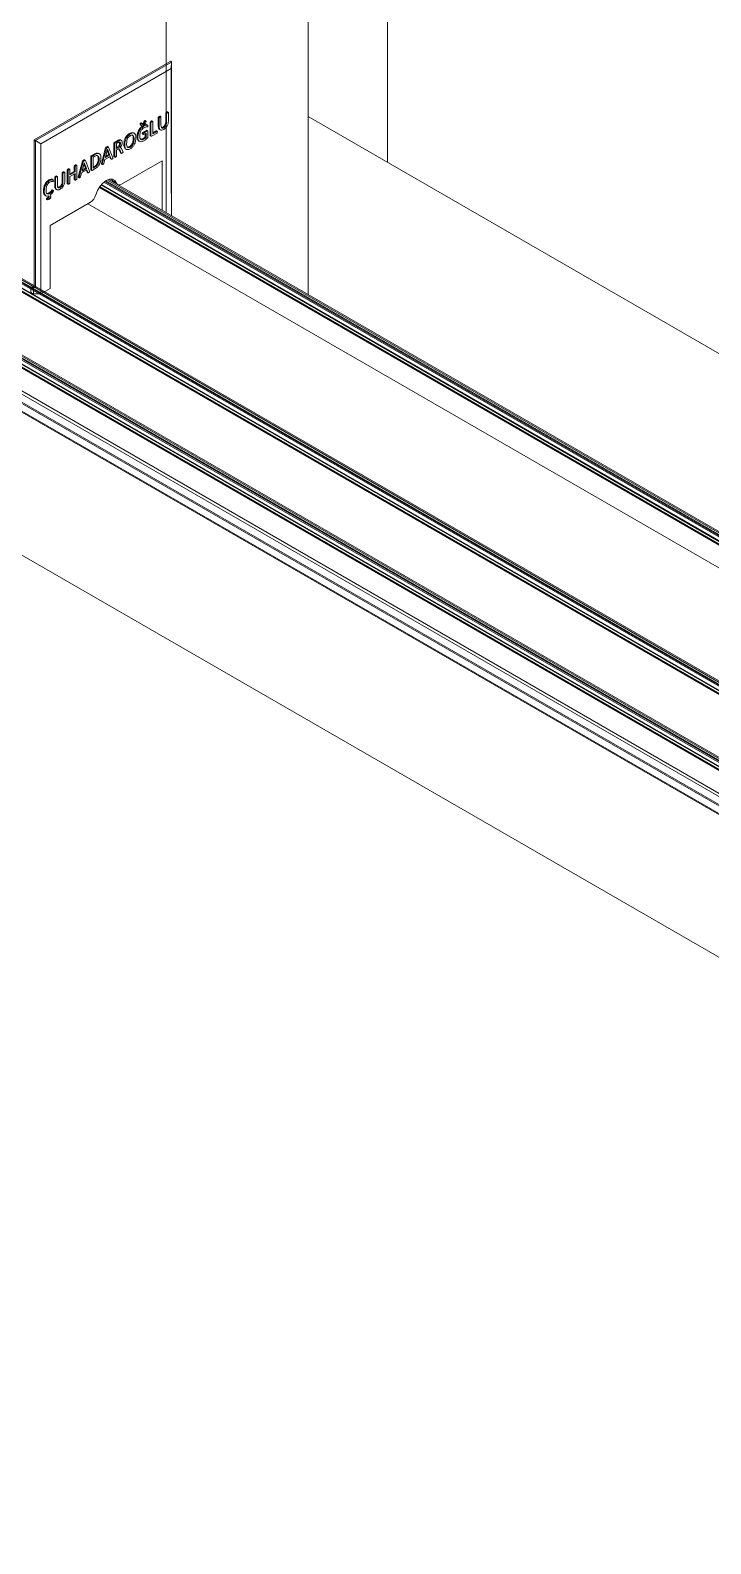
# Model space of a CAD drawing. Header units: millimetres. Extents: x 221 to 2771, y 196 to 840.
# Drawn here: x 1633.09 to 1650.37, y 237.35 to 275.77 of the extents above; entities that cross this region are included whole.
import ezdxf

# ---------------------------------------------------------------- set-up
doc = ezdxf.new("R2010")
doc.units = ezdxf.units.MM

msp = doc.modelspace()

# ---------------------------------------------------------------- linework, layer by layer
at = {"color": 8, "linetype": 'Continuous', "lineweight": 15}
for p, q in [((1636.543, 383.52), (1636.543, 271.145)), ((1640.148, 376.804), (1640.148, 269.063)), ((1642.158, 372.968), (1642.158, 272.427)), ((1578.251, 297.834), (1674.218, 242.434)), ((1578.259, 297.863), (1674.199, 242.477)), ((1578.306, 298.036), (1674.14, 242.712)), ((1578.326, 298.114), (1674.14, 242.802)), ((1578.201, 297.644), (1674.427, 242.094)), ((1578.206, 297.666), (1674.385, 242.143)), ((1577.354, 294.486), (1676.369, 237.35)), ((1593.72, 291.729), (1674.128, 245.31)), ((1674.128, 245.318), (1593.723, 291.734)), ((1593.728, 291.742), (1674.128, 245.328)), ((1593.736, 291.756), (1674.128, 245.346)), ((1593.764, 291.797), (1674.128, 245.404)), ((1593.775, 291.81), (1674.128, 245.424)), ((1593.83, 291.873), (1674.128, 245.518)), ((1593.853, 291.891), (1674.128, 245.549)), ((1593.866, 291.9), (1674.128, 245.566)), ((1593.874, 291.906), (1674.128, 245.577)), ((1593.907, 291.931), (1674.128, 245.62)), ((1593.938, 291.946), (1674.128, 245.654)), ((1592.63, 290.77), (1674.14, 243.716)), ((1592.63, 290.737), (1674.14, 243.683)), ((1592.63, 290.694), (1674.14, 243.64)), ((1592.63, 290.683), (1674.14, 243.628)), ((1592.63, 290.666), (1674.14, 243.612)), ((1592.63, 290.635), (1674.14, 243.58)), ((1592.63, 290.541), (1674.14, 243.486)), ((1592.63, 290.521), (1674.14, 243.466)), ((1592.63, 290.463), (1674.14, 243.409)), ((1592.63, 290.445), (1674.14, 243.39)), ((1674.14, 243.38), (1592.63, 290.434)), ((1592.63, 290.427), (1674.14, 243.372)), ((1636.646, 274.984), (1633.191, 272.991)), ((1636.676, 274.967), (1633.222, 272.973)), ((1636.673, 274.804), (1633.361, 272.893)), ((1636.676, 274.967), (1636.673, 274.804)), ((1636.673, 271.628), (1636.673, 274.804)), ((1636.676, 271.068), (1636.676, 274.967)), ((1636.409, 273.58), (1636.388, 273.593)), ((1636.532, 273.452), (1636.532, 273.671)), ((1636.553, 273.659), (1636.532, 273.671)), ((1636.553, 273.44), (1636.553, 273.659)), ((1636.577, 273.682), (1636.556, 273.694)), ((1636.598, 273.689), (1636.577, 273.702)), ((1636.6, 273.686), (1636.6, 273.466)), ((1640.148, 273.587), (1668.476, 257.234)), ((1635.903, 273.392), (1635.882, 273.404)), ((1635.895, 273.362), (1635.921, 273.347)), ((1635.918, 273.408), (1635.897, 273.42)), ((1635.934, 273.414), (1635.913, 273.427)), ((1635.938, 273.397), (1635.947, 273.401)), ((1635.945, 273.176), (1636.043, 273.232)), ((1635.967, 273.389), (1635.947, 273.401)), ((1635.979, 273.342), (1635.958, 273.354)), ((1635.966, 273.164), (1636.064, 273.22)), ((1636.016, 273.465), (1635.995, 273.477)), ((1636.03, 273.47), (1636.01, 273.482)), ((1636.064, 273.22), (1636.043, 273.232)), ((1636.075, 273.361), (1636.048, 273.376)), ((1636.074, 273.221), (1636.053, 273.233)), ((1636.078, 273.209), (1636.078, 273.072)), ((1636.136, 273.108), (1636.136, 273.442)), ((1636.156, 273.43), (1636.136, 273.442)), ((1636.156, 273.096), (1636.156, 273.43)), ((1636.18, 273.453), (1636.159, 273.465)), ((1636.201, 273.461), (1636.18, 273.473)), ((1636.203, 273.457), (1636.203, 273.146)), ((1636.203, 273.17), (1636.289, 273.22)), ((1636.203, 273.146), (1636.31, 273.208)), ((1636.31, 273.208), (1636.289, 273.22)), ((1636.314, 273.208), (1636.293, 273.22)), ((1636.343, 273.338), (1636.343, 273.562)), ((1636.364, 273.55), (1636.343, 273.562)), ((1636.364, 273.326), (1636.343, 273.338)), ((1636.364, 273.326), (1636.364, 273.55)), ((1636.387, 273.573), (1636.366, 273.585)), ((1636.371, 273.258), (1636.397, 273.243)), ((1636.41, 273.577), (1636.41, 273.36)), ((1636.482, 273.302), (1636.461, 273.314)), ((1636.553, 273.44), (1636.532, 273.452)), ((1633.191, 272.991), (1633.191, 269.264)), ((1633.222, 272.973), (1633.222, 269.247)), ((1633.222, 272.973), (1633.361, 272.893)), ((1633.361, 272.893), (1633.361, 269.087)), ((1635.08, 272.813), (1635.059, 272.825)), ((1635.217, 272.568), (1635.217, 272.902)), ((1635.238, 272.89), (1635.217, 272.902)), ((1635.233, 272.93), (1635.299, 272.968)), ((1635.253, 272.918), (1635.233, 272.93)), ((1635.238, 272.556), (1635.238, 272.89)), ((1635.253, 272.918), (1635.32, 272.956)), ((1635.317, 272.917), (1635.284, 272.898)), ((1635.284, 272.898), (1635.284, 272.776)), ((1635.32, 272.956), (1635.299, 272.968)), ((1635.353, 272.974), (1635.332, 272.986)), ((1635.381, 272.893), (1635.36, 272.905)), ((1635.409, 272.974), (1635.383, 272.989)), ((1635.492, 272.872), (1635.471, 272.885)), ((1635.632, 272.811), (1635.611, 272.823)), ((1635.636, 273.144), (1635.615, 273.156)), ((1635.727, 273.011), (1635.706, 273.023)), ((1635.736, 273.159), (1635.71, 273.174)), ((1635.824, 273.063), (1635.803, 273.075)), ((1635.844, 272.965), (1635.87, 272.95)), ((1635.958, 273.141), (1635.937, 273.153)), ((1635.94, 273.138), (1635.961, 273.126)), ((1635.966, 273.164), (1635.945, 273.176)), ((1635.977, 273.011), (1635.956, 273.023)), ((1636.032, 273.165), (1635.966, 273.126)), ((1636.011, 273.071), (1636.011, 273.153)), ((1636.032, 273.058), (1636.011, 273.071)), ((1636.032, 273.058), (1636.032, 273.165)), ((1636.156, 273.096), (1636.136, 273.108)), ((1636.139, 273.096), (1636.16, 273.084)), ((1636.31, 273.165), (1636.172, 273.086)), ((1634.309, 272.054), (1634.415, 272.449)), ((1634.33, 272.042), (1634.436, 272.437)), ((1634.436, 272.437), (1634.415, 272.449)), ((1634.463, 272.462), (1634.442, 272.474)), ((1634.489, 272.472), (1634.468, 272.484)), ((1634.492, 272.468), (1634.597, 272.195)), ((1634.626, 272.237), (1634.626, 272.561)), ((1634.647, 272.549), (1634.626, 272.561)), ((1634.642, 272.589), (1634.712, 272.63)), ((1634.663, 272.577), (1634.642, 272.589)), ((1634.647, 272.225), (1634.647, 272.549)), ((1634.663, 272.577), (1634.733, 272.618)), ((1634.734, 272.575), (1634.693, 272.552)), ((1634.693, 272.552), (1634.693, 272.275)), ((1634.733, 272.618), (1634.712, 272.63)), ((1634.841, 272.502), (1634.82, 272.514)), ((1634.85, 272.637), (1634.824, 272.652)), ((1634.9, 272.395), (1635.006, 272.79)), ((1634.921, 272.383), (1635.027, 272.777)), ((1634.988, 272.498), (1634.962, 272.397)), ((1635.118, 272.574), (1634.988, 272.498)), ((1635.052, 272.754), (1634.998, 272.541)), ((1634.998, 272.541), (1635.108, 272.605)), ((1635.005, 272.57), (1635.087, 272.617)), ((1635.027, 272.777), (1635.006, 272.79)), ((1635.054, 272.803), (1635.033, 272.815)), ((1635.087, 272.617), (1635.046, 272.728)), ((1635.108, 272.605), (1635.052, 272.754)), ((1635.052, 272.754), (1635.052, 272.754)), ((1635.082, 272.809), (1635.188, 272.536)), ((1635.108, 272.605), (1635.087, 272.617)), ((1635.125, 272.514), (1635.105, 272.566)), ((1635.145, 272.502), (1635.118, 272.574)), ((1635.127, 272.511), (1635.125, 272.514)), ((1635.145, 272.502), (1635.125, 272.514)), ((1635.127, 272.511), (1635.148, 272.499)), ((1635.238, 272.556), (1635.217, 272.568)), ((1635.219, 272.564), (1635.239, 272.552)), ((1635.284, 272.8), (1635.301, 272.81)), ((1635.284, 272.776), (1635.322, 272.798)), ((1635.311, 272.754), (1635.284, 272.739)), ((1635.284, 272.739), (1635.284, 272.582)), ((1635.322, 272.798), (1635.301, 272.81)), ((1635.382, 272.666), (1635.353, 272.735)), ((1635.374, 272.723), (1635.353, 272.735)), ((1635.39, 272.796), (1635.364, 272.811)), ((1635.403, 272.654), (1635.374, 272.723)), ((1635.403, 272.654), (1635.382, 272.666)), ((1635.386, 272.661), (1635.406, 272.649)), ((1635.412, 271.866), (1636.44, 272.459)), ((1635.415, 272.759), (1635.443, 272.695)), ((1635.508, 272.764), (1635.534, 272.749)), ((1636.44, 272.459), (1636.44, 271.204)), ((1633.757, 272.054), (1633.736, 272.066)), ((1633.778, 272.062), (1633.757, 272.074)), ((1633.78, 272.058), (1633.78, 271.842)), ((1633.902, 271.934), (1633.902, 272.153)), ((1633.923, 272.141), (1633.902, 272.153)), ((1633.923, 271.922), (1633.923, 272.141)), ((1633.946, 272.163), (1633.925, 272.175)), ((1633.967, 272.171), (1633.946, 272.183)), ((1633.969, 272.168), (1633.969, 271.947)), ((1634.031, 271.883), (1634.031, 272.228)), ((1634.052, 272.216), (1634.031, 272.228)), ((1634.052, 271.871), (1634.052, 272.216)), ((1634.075, 272.238), (1634.054, 272.25)), ((1634.097, 272.246), (1634.076, 272.258)), ((1634.098, 272.243), (1634.098, 272.102)), ((1634.098, 272.126), (1634.211, 272.191)), ((1634.098, 272.102), (1634.232, 272.179)), ((1634.232, 272.137), (1634.098, 272.059)), ((1634.098, 272.059), (1634.098, 271.898)), ((1634.211, 272.191), (1634.211, 272.332)), ((1634.232, 272.32), (1634.211, 272.332)), ((1634.232, 272.179), (1634.211, 272.191)), ((1634.211, 271.987), (1634.211, 272.124)), ((1634.232, 272.179), (1634.232, 272.32)), ((1634.232, 271.975), (1634.232, 272.137)), ((1634.255, 272.342), (1634.234, 272.354)), ((1634.277, 272.35), (1634.256, 272.362)), ((1634.278, 272.346), (1634.278, 272.002)), ((1634.33, 272.042), (1634.309, 272.054)), ((1634.397, 272.157), (1634.371, 272.056)), ((1634.528, 272.233), (1634.397, 272.157)), ((1634.462, 272.413), (1634.407, 272.2)), ((1634.407, 272.2), (1634.517, 272.264)), ((1634.414, 272.229), (1634.496, 272.276)), ((1634.496, 272.276), (1634.455, 272.387)), ((1634.517, 272.264), (1634.462, 272.413)), ((1634.462, 272.413), (1634.462, 272.413)), ((1634.517, 272.264), (1634.496, 272.276)), ((1634.534, 272.173), (1634.514, 272.225)), ((1634.555, 272.161), (1634.528, 272.233)), ((1634.537, 272.17), (1634.534, 272.173)), ((1634.555, 272.161), (1634.534, 272.173)), ((1634.536, 272.17), (1634.557, 272.158)), ((1634.647, 272.225), (1634.626, 272.237)), ((1634.63, 272.225), (1634.651, 272.213)), ((1634.729, 272.253), (1634.663, 272.215)), ((1634.693, 272.299), (1634.713, 272.311)), ((1634.693, 272.275), (1634.734, 272.299)), ((1634.734, 272.299), (1634.713, 272.311)), ((1634.921, 272.383), (1634.9, 272.395)), ((1634.9, 272.379), (1634.921, 272.367)), ((1633.447, 271.689), (1633.426, 271.701)), ((1633.588, 271.962), (1633.567, 271.974)), ((1633.673, 271.975), (1633.647, 271.991)), ((1633.672, 271.712), (1633.651, 271.724)), ((1633.675, 271.713), (1633.654, 271.725)), ((1633.713, 271.82), (1633.713, 272.044)), ((1633.733, 272.032), (1633.713, 272.044)), ((1633.733, 271.808), (1633.713, 271.82)), ((1633.733, 271.808), (1633.733, 272.032)), ((1633.74, 271.74), (1633.767, 271.724)), ((1633.851, 271.784), (1633.83, 271.796)), ((1633.923, 271.922), (1633.902, 271.934)), ((1634.052, 271.871), (1634.031, 271.883)), ((1634.032, 271.88), (1634.053, 271.867)), ((1634.232, 271.975), (1634.211, 271.987)), ((1634.212, 271.984), (1634.233, 271.971)), ((1634.309, 272.038), (1634.33, 272.026)), ((1634.842, 271.783), (1672.532, 250.025)), ((1672.532, 250.033), (1634.845, 271.789)), ((1634.85, 271.797), (1672.532, 250.043)), ((1634.858, 271.81), (1672.532, 250.061)), ((1634.891, 271.849), (1672.532, 250.119)), ((1634.903, 271.862), (1672.532, 250.139)), ((1634.964, 271.92), (1672.532, 250.233)), ((1634.988, 271.938), (1672.532, 250.264)), ((1635.001, 271.948), (1672.532, 250.281)), ((1635.009, 271.954), (1672.532, 250.292)), ((1635.05, 271.973), (1672.532, 250.335)), ((1635.084, 271.987), (1672.532, 250.369)), ((1635.155, 271.998), (1635.176, 271.957)), ((1635.176, 271.957), (1635.28, 271.897)), ((1635.209, 271.916), (1635.313, 271.856)), ((1633.465, 271.585), (1633.491, 271.57)), ((1633.526, 271.479), (1633.505, 271.491)), ((1633.505, 271.481), (1633.531, 271.466)), ((1633.511, 271.51), (1633.54, 271.527)), ((1633.532, 271.498), (1633.511, 271.51)), ((1633.532, 271.498), (1633.561, 271.515)), ((1633.561, 271.515), (1633.54, 271.527)), ((1633.551, 271.566), (1633.548, 271.572)), ((1633.572, 271.554), (1633.551, 271.566)), ((1633.577, 271.538), (1633.556, 271.55)), ((1633.572, 271.554), (1633.563, 271.575)), ((1633.588, 271.632), (1633.567, 271.644)), ((1633.594, 270.817), (1634.623, 271.41)), ((1633.6, 271.596), (1633.605, 271.582)), ((1634.552, 271.37), (1672.532, 249.444)), ((1633.594, 269.222), (1633.594, 270.817)), ((1633.105, 269.126), (1633.105, 269.263)), ((1633.176, 269.247), (1633.176, 269.086)), ((1633.176, 269.247), (1633.222, 269.247)), ((1633.361, 269.087), (1633.176, 269.086)), ((1633.191, 269.271), (1633.19, 269.27)), ((1633.361, 269.087), (1633.594, 269.222))]:
    msp.add_line(p, q, dxfattribs=at)
at = {"color": 8, "linetype": 'Continuous', "lineweight": 15, "flags": 128}
for points in [[(1634.754, 271.594), (1634.795, 271.704), (1634.856, 271.808), (1634.933, 271.896), (1635.017, 271.96), (1635.102, 271.994), (1635.178, 271.994), (1635.24, 271.961), (1635.28, 271.897)], [(1635.28, 271.897), (1635.289, 271.879), (1635.3, 271.865), (1635.315, 271.855), (1635.331, 271.849), (1635.35, 271.847), (1635.369, 271.849), (1635.39, 271.855), (1635.412, 271.866)], [(1633.191, 269.264), (1633.192, 269.262), (1633.194, 269.258), (1633.198, 269.253), (1633.205, 269.25), (1633.213, 269.248), (1633.222, 269.247)]]:
    msp.add_lwpolyline(points, dxfattribs=at)
at = {"color": 8, "linetype": 'Continuous', "lineweight": 15}
for centre, radius, start, end in [((1635.248, 271.982), 0.0768, 198.4964, 238.6546), ((1634.455, 271.669), 0.308, 302.8949, 345.7895), ((1633.172, 269.39), 0.143, 242.0164, 271.7343), ((1633.169, 269.311), 0.0455, 242.6134, 297.3866), ((1633.175, 269.144), 0.058, 270.1968, 270.9241)]:
    msp.add_arc(centre, radius, start, end, dxfattribs=at)
for centre, major_axis, ratio, start_param, end_param in [((1636.646, 274.95), (0.0209, 0.0362), 0.577299, 5.480467, 7.06845), ((1633.221, 272.974), (0.0296, -0.0171), 0.000231, 1.553476, 3.141459)]:
    msp.add_ellipse(centre, major_axis=major_axis, ratio=ratio, start_param=start_param, end_param=end_param, dxfattribs=at)
for points, knots in [([(1636.366, 273.585), (1636.371, 273.587), (1636.377, 273.591), (1636.384, 273.593), (1636.387, 273.593), (1636.388, 273.593), (1636.388, 273.592)], [0, 0, 0, 0, 0.597217, 0.895751, 0.970341, 1, 1, 1, 1]), ([(1636.532, 273.671), (1636.533, 273.673), (1636.533, 273.675), (1636.535, 273.678), (1636.537, 273.681), (1636.545, 273.687), (1636.551, 273.691), (1636.556, 273.694)], [0, 0, 0, 0, 0.124269, 0.186848, 0.249602, 0.499715, 1, 1, 1, 1]), ([(1636.553, 273.659), (1636.554, 273.661), (1636.554, 273.663), (1636.555, 273.666), (1636.558, 273.669), (1636.566, 273.675), (1636.572, 273.679), (1636.577, 273.682)], [0, 0, 0, 0, 0.124269, 0.186848, 0.249602, 0.499715, 1, 1, 1, 1]), ([(1636.556, 273.694), (1636.56, 273.696), (1636.566, 273.699), (1636.574, 273.703), (1636.576, 273.702), (1636.577, 273.701)], [0, 0, 0, 0, 0.592295, 0.888289, 1, 1, 1, 1]), ([(1636.577, 273.682), (1636.581, 273.684), (1636.588, 273.687), (1636.595, 273.69), (1636.598, 273.69), (1636.599, 273.688), (1636.6, 273.687), (1636.6, 273.686)], [0, 0, 0, 0, 0.500372, 0.750428, 0.874704, 0.937226, 1, 1, 1, 1]), ([(1635.803, 273.075), (1635.805, 273.104), (1635.809, 273.161), (1635.848, 273.249), (1635.902, 273.317), (1635.94, 273.342), (1635.958, 273.354)], [0, 0, 0, 0, 0.280315, 0.559412, 0.779539, 1, 1, 1, 1]), ([(1635.824, 273.063), (1635.826, 273.092), (1635.83, 273.149), (1635.869, 273.237), (1635.923, 273.305), (1635.96, 273.33), (1635.979, 273.342)], [0, 0, 0, 0, 0.280315, 0.559412, 0.779539, 1, 1, 1, 1]), ([(1635.979, 273.3), (1635.962, 273.287), (1635.927, 273.262), (1635.89, 273.2), (1635.873, 273.142), (1635.871, 273.109), (1635.87, 273.093)], [0, 0, 0, 0, 0.279339, 0.55824, 0.778936, 1, 1, 1, 1]), ([(1635.882, 273.404), (1635.882, 273.405), (1635.882, 273.407), (1635.883, 273.41), (1635.885, 273.412), (1635.89, 273.416), (1635.894, 273.418), (1635.897, 273.42)], [0, 0, 0, 0, 0.126455, 0.249855, 0.37605, 0.50096, 1, 1, 1, 1]), ([(1635.898, 273.362), (1635.897, 273.362), (1635.889, 273.363), (1635.883, 273.379), (1635.882, 273.396), (1635.882, 273.404)], [0, 0, 0, 0, 0.090776, 0.544483, 1, 1, 1, 1]), ([(1635.897, 273.42), (1635.9, 273.422), (1635.905, 273.425), (1635.91, 273.427), (1635.912, 273.427), (1635.913, 273.427), (1635.913, 273.426)], [0, 0, 0, 0, 0.56765, 0.85107, 0.992348, 1, 1, 1, 1]), ([(1635.903, 273.392), (1635.903, 273.393), (1635.903, 273.395), (1635.904, 273.398), (1635.906, 273.4), (1635.911, 273.404), (1635.915, 273.406), (1635.918, 273.408)], [0, 0, 0, 0, 0.126455, 0.249855, 0.37605, 0.50096, 1, 1, 1, 1]), ([(1635.967, 273.356), (1635.957, 273.352), (1635.938, 273.342), (1635.915, 273.347), (1635.904, 273.367), (1635.903, 273.383), (1635.903, 273.392)], [0, 0, 0, 0, 0.2803987, 0.5592368, 0.7791794, 1, 1, 1, 1]), ([(1635.918, 273.408), (1635.921, 273.41), (1635.926, 273.412), (1635.931, 273.415), (1635.934, 273.415), (1635.936, 273.411), (1635.936, 273.402), (1635.939, 273.394), (1635.943, 273.387), (1635.95, 273.383), (1635.958, 273.384), (1635.964, 273.387), (1635.967, 273.389)], [0, 0, 0, 0, 0.125175, 0.187672, 0.218826, 0.249874, 0.389983, 0.500105, 0.625117, 0.750126, 0.87491, 1, 1, 1, 1]), ([(1635.947, 273.401), (1635.95, 273.403), (1635.956, 273.407), (1635.964, 273.416), (1635.971, 273.427), (1635.977, 273.443), (1635.977, 273.454), (1635.98, 273.464), (1635.982, 273.468), (1635.987, 273.472), (1635.992, 273.475), (1635.995, 273.477)], [0, 0, 0, 0, 0.125153, 0.250026, 0.374997, 0.499856, 0.749759, 0.781105, 0.812311, 0.874694, 1, 1, 1, 1]), ([(1635.958, 273.354), (1635.978, 273.363), (1636.007, 273.376), (1636.039, 273.38), (1636.048, 273.375), (1636.05, 273.374)], [0, 0, 0, 0, 0.603365, 0.905532, 1, 1, 1, 1]), ([(1636.032, 273.466), (1636.031, 273.455), (1636.03, 273.432), (1636.012, 273.396), (1635.989, 273.371), (1635.974, 273.361), (1635.967, 273.356)], [0, 0, 0, 0, 0.280245, 0.558746, 0.779046, 1, 1, 1, 1]), ([(1635.967, 273.389), (1635.971, 273.391), (1635.977, 273.395), (1635.985, 273.404), (1635.992, 273.415), (1635.998, 273.431), (1635.998, 273.442), (1636.001, 273.452), (1636.003, 273.456), (1636.008, 273.46), (1636.013, 273.463), (1636.016, 273.465)], [0, 0, 0, 0, 0.125153, 0.250026, 0.374997, 0.499856, 0.749759, 0.781105, 0.812311, 0.874694, 1, 1, 1, 1]), ([(1635.979, 273.342), (1635.999, 273.352), (1636.029, 273.366), (1636.06, 273.367), (1636.077, 273.362), (1636.078, 273.35), (1636.078, 273.344)], [0, 0, 0, 0, 0.5004065, 0.7510121, 0.8755812, 1, 1, 1, 1]), ([(1636.071, 273.32), (1636.063, 273.321), (1636.047, 273.321), (1636.017, 273.318), (1635.994, 273.307), (1635.979, 273.3)], [0, 0, 0, 0, 0.279664, 0.560282, 1, 1, 1, 1]), ([(1635.995, 273.477), (1635.998, 273.478), (1636.003, 273.481), (1636.008, 273.483), (1636.009, 273.482), (1636.009, 273.482)], [0, 0, 0, 0, 0.639861, 0.959341, 1, 1, 1, 1]), ([(1636.016, 273.465), (1636.019, 273.466), (1636.024, 273.469), (1636.03, 273.471), (1636.032, 273.469), (1636.032, 273.467), (1636.032, 273.466)], [0, 0, 0, 0, 0.500255, 0.750029, 0.873071, 1, 1, 1, 1]), ([(1636.043, 273.232), (1636.045, 273.234), (1636.049, 273.235), (1636.052, 273.234), (1636.053, 273.233)], [0, 0, 0, 0, 0.60586, 1, 1, 1, 1]), ([(1636.064, 273.22), (1636.066, 273.221), (1636.071, 273.223), (1636.076, 273.221), (1636.078, 273.215), (1636.078, 273.211), (1636.078, 273.209)], [0, 0, 0, 0, 0.279363, 0.558114, 0.779191, 1, 1, 1, 1]), ([(1636.078, 273.344), (1636.078, 273.34), (1636.078, 273.334), (1636.076, 273.327), (1636.073, 273.322), (1636.072, 273.321), (1636.071, 273.32)], [0, 0, 0, 0, 0.500892, 0.750478, 0.875228, 1, 1, 1, 1]), ([(1636.136, 273.442), (1636.136, 273.444), (1636.136, 273.446), (1636.138, 273.449), (1636.141, 273.452), (1636.148, 273.458), (1636.154, 273.462), (1636.159, 273.465)], [0, 0, 0, 0, 0.12422, 0.186923, 0.249612, 0.499733, 1, 1, 1, 1]), ([(1636.156, 273.43), (1636.157, 273.432), (1636.157, 273.434), (1636.159, 273.437), (1636.161, 273.44), (1636.169, 273.446), (1636.175, 273.45), (1636.18, 273.453)], [0, 0, 0, 0, 0.12422, 0.186923, 0.249612, 0.499733, 1, 1, 1, 1]), ([(1636.159, 273.465), (1636.163, 273.467), (1636.17, 273.471), (1636.177, 273.473), (1636.179, 273.473), (1636.18, 273.473), (1636.18, 273.473)], [0, 0, 0, 0, 0.596703, 0.895103, 0.969721, 1, 1, 1, 1]), ([(1636.18, 273.453), (1636.184, 273.455), (1636.191, 273.458), (1636.198, 273.461), (1636.201, 273.461), (1636.202, 273.46), (1636.202, 273.458), (1636.203, 273.457)], [0, 0, 0, 0, 0.500347, 0.750563, 0.813131, 0.875822, 1, 1, 1, 1]), ([(1636.289, 273.22), (1636.29, 273.22), (1636.292, 273.221), (1636.293, 273.221), (1636.293, 273.22)], [0, 0, 0, 0, 0.55645, 1, 1, 1, 1]), ([(1636.31, 273.208), (1636.311, 273.208), (1636.313, 273.209), (1636.316, 273.208), (1636.318, 273.202), (1636.318, 273.196), (1636.318, 273.191)], [0, 0, 0, 0, 0.124352, 0.249766, 0.499002, 1, 1, 1, 1]), ([(1636.343, 273.562), (1636.343, 273.564), (1636.344, 273.566), (1636.345, 273.569), (1636.348, 273.572), (1636.355, 273.578), (1636.362, 273.582), (1636.366, 273.585)], [0, 0, 0, 0, 0.124323, 0.186906, 0.249666, 0.499686, 1, 1, 1, 1]), ([(1636.375, 273.26), (1636.372, 273.26), (1636.357, 273.263), (1636.346, 273.294), (1636.344, 273.323), (1636.343, 273.338)], [0, 0, 0, 0, 0.125692, 0.562158, 1, 1, 1, 1]), ([(1636.364, 273.55), (1636.364, 273.552), (1636.365, 273.554), (1636.366, 273.556), (1636.369, 273.56), (1636.376, 273.566), (1636.383, 273.57), (1636.387, 273.573)], [0, 0, 0, 0, 0.124323, 0.186906, 0.249666, 0.499686, 1, 1, 1, 1]), ([(1636.479, 273.258), (1636.462, 273.249), (1636.427, 273.232), (1636.386, 273.244), (1636.367, 273.28), (1636.365, 273.311), (1636.364, 273.326)], [0, 0, 0, 0, 0.280329, 0.558883, 0.779094, 1, 1, 1, 1]), ([(1636.387, 273.573), (1636.392, 273.575), (1636.398, 273.578), (1636.405, 273.581), (1636.408, 273.581), (1636.41, 273.58), (1636.41, 273.578), (1636.41, 273.577)], [0, 0, 0, 0, 0.500418, 0.750564, 0.813065, 0.875868, 1, 1, 1, 1]), ([(1636.41, 273.36), (1636.411, 273.347), (1636.412, 273.32), (1636.427, 273.293), (1636.454, 273.288), (1636.473, 273.297), (1636.482, 273.302)], [0, 0, 0, 0, 0.280979, 0.560073, 0.779587, 1, 1, 1, 1]), ([(1636.425, 273.305), (1636.428, 273.304), (1636.438, 273.301), (1636.451, 273.309), (1636.461, 273.314)], [0, 0, 0, 0, 0.262651, 1, 1, 1, 1]), ([(1636.461, 273.314), (1636.473, 273.322), (1636.496, 273.338), (1636.529, 273.393), (1636.531, 273.43), (1636.532, 273.452)], [0, 0, 0, 0, 0.280842, 0.5600096, 1, 1, 1, 1]), ([(1636.6, 273.466), (1636.598, 273.444), (1636.595, 273.401), (1636.565, 273.333), (1636.522, 273.285), (1636.494, 273.267), (1636.479, 273.258)], [0, 0, 0, 0, 0.2802905, 0.558977, 0.7791231, 1, 1, 1, 1]), ([(1636.482, 273.302), (1636.494, 273.31), (1636.517, 273.326), (1636.55, 273.381), (1636.552, 273.418), (1636.553, 273.44)], [0, 0, 0, 0, 0.280842, 0.5600096, 1, 1, 1, 1]), ([(1635.033, 272.815), (1635.038, 272.818), (1635.046, 272.822), (1635.055, 272.826), (1635.058, 272.825), (1635.059, 272.825)], [0, 0, 0, 0, 0.593248, 0.888802, 1, 1, 1, 1]), ([(1635.217, 272.902), (1635.217, 272.905), (1635.217, 272.91), (1635.221, 272.919), (1635.227, 272.926), (1635.231, 272.929), (1635.233, 272.93)], [0, 0, 0, 0, 0.28051, 0.55804, 0.779175, 1, 1, 1, 1]), ([(1635.238, 272.89), (1635.238, 272.893), (1635.238, 272.898), (1635.242, 272.907), (1635.248, 272.914), (1635.252, 272.917), (1635.253, 272.918)], [0, 0, 0, 0, 0.28051, 0.55804, 0.779175, 1, 1, 1, 1]), ([(1635.299, 272.968), (1635.305, 272.972), (1635.316, 272.978), (1635.327, 272.983), (1635.332, 272.986)], [0, 0, 0, 0, 0.5599439, 1, 1, 1, 1]), ([(1635.301, 272.81), (1635.309, 272.815), (1635.326, 272.826), (1635.347, 272.853), (1635.359, 272.882), (1635.36, 272.897), (1635.36, 272.905)], [0, 0, 0, 0, 0.2806129, 0.5596646, 0.7793112, 1, 1, 1, 1]), ([(1635.348, 272.932), (1635.342, 272.93), (1635.332, 272.926), (1635.321, 272.92), (1635.317, 272.917)], [0, 0, 0, 0, 0.55952, 1, 1, 1, 1]), ([(1635.32, 272.956), (1635.326, 272.96), (1635.337, 272.966), (1635.348, 272.971), (1635.353, 272.974)], [0, 0, 0, 0, 0.5599439, 1, 1, 1, 1]), ([(1635.322, 272.798), (1635.33, 272.803), (1635.347, 272.814), (1635.368, 272.841), (1635.38, 272.87), (1635.381, 272.885), (1635.381, 272.893)], [0, 0, 0, 0, 0.2806129, 0.5596646, 0.7793112, 1, 1, 1, 1]), ([(1635.332, 272.986), (1635.344, 272.989), (1635.363, 272.996), (1635.378, 272.989), (1635.385, 272.986)], [0, 0, 0, 0, 0.56408, 1, 1, 1, 1]), ([(1635.381, 272.893), (1635.381, 272.9), (1635.38, 272.914), (1635.373, 272.928), (1635.361, 272.934), (1635.352, 272.932), (1635.348, 272.932)], [0, 0, 0, 0, 0.280348, 0.559852, 0.779722, 1, 1, 1, 1]), ([(1635.353, 272.974), (1635.364, 272.977), (1635.386, 272.984), (1635.412, 272.976), (1635.425, 272.954), (1635.427, 272.934), (1635.427, 272.924)], [0, 0, 0, 0, 0.280615, 0.559781, 0.779581, 1, 1, 1, 1]), ([(1635.36, 272.905), (1635.36, 272.913), (1635.36, 272.923), (1635.356, 272.93), (1635.354, 272.932)], [0, 0, 0, 0, 0.674768, 1, 1, 1, 1]), ([(1635.427, 272.924), (1635.427, 272.913), (1635.425, 272.889), (1635.406, 272.843), (1635.383, 272.817), (1635.369, 272.801)], [0, 0, 0, 0, 0.280683, 0.560599, 1, 1, 1, 1]), ([(1635.471, 272.885), (1635.472, 272.912), (1635.475, 272.967), (1635.508, 273.054), (1635.56, 273.12), (1635.597, 273.144), (1635.615, 273.156)], [0, 0, 0, 0, 0.280838, 0.559695, 0.779454, 1, 1, 1, 1]), ([(1635.514, 272.769), (1635.507, 272.772), (1635.471, 272.784), (1635.471, 272.84), (1635.471, 272.885)], [0, 0, 0, 0, 0.2093792, 1, 1, 1, 1]), ([(1635.492, 272.872), (1635.493, 272.9), (1635.496, 272.955), (1635.529, 273.041), (1635.581, 273.108), (1635.618, 273.132), (1635.636, 273.144)], [0, 0, 0, 0, 0.280838, 0.559695, 0.779454, 1, 1, 1, 1]), ([(1635.63, 272.767), (1635.607, 272.756), (1635.561, 272.734), (1635.497, 272.765), (1635.494, 272.832), (1635.492, 272.872)], [0, 0, 0, 0, 0.281158, 0.559867, 1, 1, 1, 1]), ([(1635.633, 273.1), (1635.622, 273.093), (1635.6, 273.078), (1635.571, 273.041), (1635.542, 272.979), (1635.54, 272.934), (1635.538, 272.902)], [0, 0, 0, 0, 0.1872, 0.373877, 0.560788, 1, 1, 1, 1]), ([(1635.538, 272.902), (1635.539, 272.867), (1635.541, 272.824), (1635.569, 272.798), (1635.594, 272.793), (1635.617, 272.804), (1635.632, 272.811)], [0, 0, 0, 0, 0.498638, 0.624263, 0.749922, 1, 1, 1, 1]), ([(1635.547, 272.813), (1635.548, 272.813), (1635.553, 272.808), (1635.573, 272.806), (1635.596, 272.816), (1635.611, 272.823)], [0, 0, 0, 0, 0.037993, 0.359722, 1, 1, 1, 1]), ([(1635.611, 272.823), (1635.622, 272.831), (1635.644, 272.845), (1635.674, 272.883), (1635.703, 272.946), (1635.705, 272.991), (1635.706, 273.023)], [0, 0, 0, 0, 0.187226, 0.373873, 0.560704, 1, 1, 1, 1]), ([(1635.615, 273.156), (1635.638, 273.169), (1635.676, 273.189), (1635.7, 273.172), (1635.709, 273.166)], [0, 0, 0, 0, 0.631839, 1, 1, 1, 1]), ([(1635.773, 273.041), (1635.772, 273.013), (1635.769, 272.958), (1635.738, 272.871), (1635.685, 272.803), (1635.648, 272.779), (1635.63, 272.767)], [0, 0, 0, 0, 0.280877, 0.559835, 0.779489, 1, 1, 1, 1]), ([(1635.632, 272.811), (1635.643, 272.818), (1635.665, 272.833), (1635.695, 272.871), (1635.723, 272.934), (1635.726, 272.979), (1635.727, 273.011)], [0, 0, 0, 0, 0.187226, 0.373873, 0.560704, 1, 1, 1, 1]), ([(1635.727, 273.011), (1635.727, 273.03), (1635.725, 273.067), (1635.709, 273.109), (1635.673, 273.12), (1635.647, 273.107), (1635.633, 273.1)], [0, 0, 0, 0, 0.281342, 0.560757, 0.779811, 1, 1, 1, 1]), ([(1635.636, 273.144), (1635.659, 273.155), (1635.704, 273.177), (1635.753, 273.154), (1635.771, 273.1), (1635.773, 273.061), (1635.773, 273.041)], [0, 0, 0, 0, 0.280116, 0.557979, 0.77864, 1, 1, 1, 1]), ([(1635.706, 273.023), (1635.705, 273.041), (1635.703, 273.077), (1635.693, 273.116), (1635.678, 273.119), (1635.675, 273.12)], [0, 0, 0, 0, 0.4630981, 0.9230256, 1, 1, 1, 1]), ([(1635.848, 272.968), (1635.843, 272.97), (1635.823, 272.974), (1635.808, 273.015), (1635.805, 273.055), (1635.803, 273.075)], [0, 0, 0, 0, 0.143916, 0.571441, 1, 1, 1, 1]), ([(1635.978, 272.968), (1635.954, 272.957), (1635.907, 272.935), (1635.854, 272.953), (1635.828, 273.001), (1635.825, 273.042), (1635.824, 273.063)], [0, 0, 0, 0, 0.28012, 0.558798, 0.779132, 1, 1, 1, 1]), ([(1635.87, 273.093), (1635.872, 273.073), (1635.874, 273.035), (1635.898, 272.999), (1635.936, 272.991), (1635.964, 273.004), (1635.977, 273.011)], [0, 0, 0, 0, 0.280622, 0.560021, 0.779772, 1, 1, 1, 1]), ([(1635.883, 273.014), (1635.894, 273.01), (1635.915, 273.003), (1635.942, 273.016), (1635.956, 273.023)], [0, 0, 0, 0, 0.494711, 1, 1, 1, 1]), ([(1635.937, 273.153), (1635.937, 273.157), (1635.937, 273.163), (1635.94, 273.171), (1635.943, 273.175), (1635.944, 273.176), (1635.945, 273.176)], [0, 0, 0, 0, 0.500691, 0.749743, 0.874661, 1, 1, 1, 1]), ([(1635.94, 273.138), (1635.94, 273.138), (1635.939, 273.139), (1635.938, 273.144), (1635.937, 273.149), (1635.937, 273.153)], [0, 0, 0, 0, 0.00947, 0.338197, 1, 1, 1, 1]), ([(1635.956, 273.023), (1635.967, 273.03), (1635.986, 273.042), (1636.003, 273.062), (1636.011, 273.071)], [0, 0, 0, 0, 0.559925, 1, 1, 1, 1]), ([(1635.958, 273.141), (1635.958, 273.145), (1635.958, 273.15), (1635.961, 273.158), (1635.964, 273.162), (1635.965, 273.164), (1635.966, 273.164)], [0, 0, 0, 0, 0.500691, 0.749743, 0.874661, 1, 1, 1, 1]), ([(1635.966, 273.126), (1635.965, 273.126), (1635.963, 273.125), (1635.96, 273.126), (1635.958, 273.131), (1635.958, 273.137), (1635.958, 273.141)], [0, 0, 0, 0, 0.124463, 0.25024, 0.499063, 1, 1, 1, 1]), ([(1635.977, 273.011), (1635.988, 273.018), (1636.007, 273.03), (1636.024, 273.05), (1636.032, 273.058)], [0, 0, 0, 0, 0.559925, 1, 1, 1, 1]), ([(1636.078, 273.072), (1636.078, 273.069), (1636.078, 273.063), (1636.073, 273.05), (1636.057, 273.033), (1636.026, 273.001), (1635.997, 272.981), (1635.978, 272.968)], [0, 0, 0, 0, 0.062631, 0.124905, 0.249495, 0.500091, 1, 1, 1, 1]), ([(1636.14, 273.097), (1636.139, 273.097), (1636.137, 273.097), (1636.136, 273.102), (1636.136, 273.106), (1636.136, 273.108)], [0, 0, 0, 0, 0.127794, 0.563484, 1, 1, 1, 1]), ([(1636.172, 273.086), (1636.17, 273.085), (1636.165, 273.083), (1636.159, 273.084), (1636.157, 273.09), (1636.157, 273.094), (1636.156, 273.096)], [0, 0, 0, 0, 0.279855, 0.559565, 0.779574, 1, 1, 1, 1]), ([(1636.318, 273.191), (1636.318, 273.187), (1636.318, 273.181), (1636.315, 273.172), (1636.312, 273.167), (1636.311, 273.166), (1636.31, 273.165)], [0, 0, 0, 0, 0.5008918, 0.7502133, 0.8747895, 1, 1, 1, 1]), ([(1634.415, 272.449), (1634.416, 272.45), (1634.417, 272.454), (1634.421, 272.46), (1634.43, 272.467), (1634.437, 272.471), (1634.442, 272.474)], [0, 0, 0, 0, 0.1250395, 0.2496501, 0.4992314, 1, 1, 1, 1]), ([(1634.436, 272.437), (1634.436, 272.438), (1634.437, 272.441), (1634.442, 272.448), (1634.45, 272.454), (1634.458, 272.459), (1634.463, 272.462)], [0, 0, 0, 0, 0.1250395, 0.2496501, 0.4992314, 1, 1, 1, 1]), ([(1634.442, 272.474), (1634.447, 272.477), (1634.455, 272.481), (1634.465, 272.485), (1634.467, 272.484), (1634.468, 272.484)], [0, 0, 0, 0, 0.593176, 0.888695, 1, 1, 1, 1]), ([(1634.463, 272.462), (1634.468, 272.465), (1634.476, 272.469), (1634.486, 272.473), (1634.49, 272.472), (1634.491, 272.469), (1634.492, 272.468)], [0, 0, 0, 0, 0.500838, 0.750354, 0.874905, 1, 1, 1, 1]), ([(1634.626, 272.561), (1634.626, 272.564), (1634.627, 272.569), (1634.63, 272.578), (1634.636, 272.585), (1634.64, 272.588), (1634.642, 272.589)], [0, 0, 0, 0, 0.28034, 0.557933, 0.779198, 1, 1, 1, 1]), ([(1634.647, 272.549), (1634.647, 272.551), (1634.648, 272.557), (1634.651, 272.566), (1634.657, 272.573), (1634.661, 272.576), (1634.663, 272.577)], [0, 0, 0, 0, 0.28034, 0.557933, 0.779198, 1, 1, 1, 1]), ([(1634.712, 272.63), (1634.736, 272.643), (1634.779, 272.666), (1634.81, 272.652), (1634.824, 272.646)], [0, 0, 0, 0, 0.559807, 1, 1, 1, 1]), ([(1634.713, 272.311), (1634.731, 272.322), (1634.766, 272.344), (1634.816, 272.426), (1634.819, 272.481), (1634.82, 272.514)], [0, 0, 0, 0, 0.2814818, 0.5597851, 1, 1, 1, 1]), ([(1634.887, 272.531), (1634.886, 272.502), (1634.883, 272.444), (1634.844, 272.353), (1634.786, 272.289), (1634.748, 272.265), (1634.729, 272.253)], [0, 0, 0, 0, 0.2807682, 0.5589682, 0.7789452, 1, 1, 1, 1]), ([(1634.733, 272.618), (1634.757, 272.63), (1634.803, 272.653), (1634.858, 272.64), (1634.884, 272.592), (1634.886, 272.551), (1634.887, 272.531)], [0, 0, 0, 0, 0.280543, 0.558946, 0.779123, 1, 1, 1, 1]), ([(1634.841, 272.502), (1634.84, 272.521), (1634.838, 272.559), (1634.813, 272.594), (1634.774, 272.597), (1634.747, 272.582), (1634.734, 272.575)], [0, 0, 0, 0, 0.280837, 0.55947, 0.779183, 1, 1, 1, 1]), ([(1634.734, 272.299), (1634.752, 272.31), (1634.787, 272.332), (1634.837, 272.414), (1634.84, 272.469), (1634.841, 272.502)], [0, 0, 0, 0, 0.2814818, 0.5597851, 1, 1, 1, 1]), ([(1634.82, 272.514), (1634.82, 272.534), (1634.818, 272.571), (1634.798, 272.591), (1634.789, 272.6)], [0, 0, 0, 0, 0.519985, 1, 1, 1, 1]), ([(1635.006, 272.79), (1635.006, 272.791), (1635.007, 272.794), (1635.011, 272.801), (1635.02, 272.808), (1635.028, 272.812), (1635.033, 272.815)], [0, 0, 0, 0, 0.125098, 0.2497, 0.499265, 1, 1, 1, 1]), ([(1635.027, 272.777), (1635.027, 272.779), (1635.028, 272.782), (1635.032, 272.789), (1635.041, 272.795), (1635.049, 272.8), (1635.054, 272.803)], [0, 0, 0, 0, 0.125098, 0.2497, 0.499265, 1, 1, 1, 1]), ([(1635.054, 272.803), (1635.059, 272.806), (1635.067, 272.81), (1635.076, 272.814), (1635.081, 272.813), (1635.082, 272.81), (1635.082, 272.809)], [0, 0, 0, 0, 0.500838, 0.750354, 0.874905, 1, 1, 1, 1]), ([(1635.17, 272.507), (1635.165, 272.504), (1635.158, 272.5), (1635.148, 272.497), (1635.146, 272.5), (1635.145, 272.502)], [0, 0, 0, 0, 0.56185, 0.781076, 1, 1, 1, 1]), ([(1635.188, 272.536), (1635.189, 272.534), (1635.19, 272.531), (1635.19, 272.526), (1635.19, 272.523), (1635.188, 272.521), (1635.182, 272.513), (1635.175, 272.51), (1635.17, 272.507)], [0, 0, 0, 0, 0.249606, 0.312741, 0.375268, 0.438094, 0.5009, 1, 1, 1, 1]), ([(1635.219, 272.564), (1635.218, 272.564), (1635.217, 272.565), (1635.217, 272.566), (1635.217, 272.568)], [0, 0, 0, 0, 0.202323, 1, 1, 1, 1]), ([(1635.261, 272.56), (1635.257, 272.558), (1635.25, 272.554), (1635.243, 272.551), (1635.24, 272.552), (1635.238, 272.553), (1635.238, 272.554), (1635.238, 272.556)], [0, 0, 0, 0, 0.500291, 0.750439, 0.813325, 0.875781, 1, 1, 1, 1]), ([(1635.284, 272.582), (1635.284, 272.582), (1635.284, 272.58), (1635.283, 272.577), (1635.28, 272.573), (1635.272, 272.567), (1635.266, 272.563), (1635.261, 272.56)], [0, 0, 0, 0, 0.062642, 0.125203, 0.249625, 0.499667, 1, 1, 1, 1]), ([(1635.374, 272.723), (1635.368, 272.739), (1635.359, 272.76), (1635.332, 272.764), (1635.318, 272.757), (1635.311, 272.754)], [0, 0, 0, 0, 0.559381, 0.779433, 1, 1, 1, 1]), ([(1635.369, 272.801), (1635.375, 272.801), (1635.388, 272.799), (1635.403, 272.784), (1635.41, 272.768), (1635.415, 272.759)], [0, 0, 0, 0, 0.27927, 0.559349, 1, 1, 1, 1]), ([(1635.386, 272.661), (1635.385, 272.661), (1635.383, 272.661), (1635.383, 272.664), (1635.382, 272.666)], [0, 0, 0, 0, 0.1179889, 1, 1, 1, 1]), ([(1635.426, 272.655), (1635.421, 272.652), (1635.414, 272.648), (1635.405, 272.648), (1635.404, 272.652), (1635.403, 272.654)], [0, 0, 0, 0, 0.561095, 0.779616, 1, 1, 1, 1]), ([(1635.449, 272.677), (1635.448, 272.676), (1635.448, 272.674), (1635.447, 272.671), (1635.444, 272.667), (1635.437, 272.662), (1635.431, 272.658), (1635.426, 272.655)], [0, 0, 0, 0, 0.124472, 0.187042, 0.249846, 0.499575, 1, 1, 1, 1]), ([(1635.443, 272.695), (1635.445, 272.692), (1635.447, 272.686), (1635.448, 272.68), (1635.449, 272.677)], [0, 0, 0, 0, 0.56083, 1, 1, 1, 1]), ([(1633.713, 272.044), (1633.713, 272.045), (1633.713, 272.047), (1633.715, 272.05), (1633.718, 272.054), (1633.725, 272.059), (1633.731, 272.064), (1633.736, 272.066)], [0, 0, 0, 0, 0.124266, 0.186843, 0.249595, 0.49974, 1, 1, 1, 1]), ([(1633.733, 272.032), (1633.734, 272.033), (1633.734, 272.035), (1633.735, 272.038), (1633.738, 272.042), (1633.746, 272.047), (1633.752, 272.051), (1633.757, 272.054)], [0, 0, 0, 0, 0.124266, 0.186843, 0.249595, 0.49974, 1, 1, 1, 1]), ([(1633.736, 272.066), (1633.74, 272.069), (1633.747, 272.072), (1633.754, 272.075), (1633.756, 272.075), (1633.757, 272.074), (1633.757, 272.074)], [0, 0, 0, 0, 0.597315, 0.895898, 0.970337, 1, 1, 1, 1]), ([(1633.757, 272.054), (1633.761, 272.057), (1633.768, 272.06), (1633.775, 272.063), (1633.778, 272.062), (1633.779, 272.061), (1633.779, 272.06), (1633.78, 272.058)], [0, 0, 0, 0, 0.500433, 0.750586, 0.812951, 0.875865, 1, 1, 1, 1]), ([(1633.902, 272.153), (1633.902, 272.155), (1633.902, 272.157), (1633.904, 272.159), (1633.907, 272.163), (1633.914, 272.169), (1633.921, 272.173), (1633.925, 272.175)], [0, 0, 0, 0, 0.1242884, 0.186876, 0.2496398, 0.4996394, 1, 1, 1, 1]), ([(1633.923, 272.141), (1633.923, 272.142), (1633.923, 272.145), (1633.925, 272.147), (1633.928, 272.151), (1633.935, 272.157), (1633.941, 272.161), (1633.946, 272.163)], [0, 0, 0, 0, 0.1242884, 0.186876, 0.2496398, 0.4996394, 1, 1, 1, 1]), ([(1633.925, 272.175), (1633.929, 272.178), (1633.936, 272.181), (1633.943, 272.184), (1633.946, 272.183), (1633.946, 272.183)], [0, 0, 0, 0, 0.592295, 0.888289, 1, 1, 1, 1]), ([(1633.946, 272.163), (1633.95, 272.166), (1633.957, 272.169), (1633.964, 272.172), (1633.968, 272.171), (1633.969, 272.17), (1633.969, 272.168), (1633.969, 272.168)], [0, 0, 0, 0, 0.500348, 0.750391, 0.874661, 0.937252, 1, 1, 1, 1]), ([(1634.031, 272.228), (1634.031, 272.229), (1634.031, 272.231), (1634.033, 272.234), (1634.036, 272.237), (1634.043, 272.243), (1634.05, 272.247), (1634.054, 272.25)], [0, 0, 0, 0, 0.124219, 0.186923, 0.249611, 0.499578, 1, 1, 1, 1]), ([(1634.052, 272.216), (1634.052, 272.217), (1634.052, 272.219), (1634.054, 272.222), (1634.057, 272.225), (1634.064, 272.231), (1634.071, 272.235), (1634.075, 272.238)], [0, 0, 0, 0, 0.124219, 0.186923, 0.249611, 0.499578, 1, 1, 1, 1]), ([(1634.054, 272.25), (1634.058, 272.252), (1634.065, 272.256), (1634.072, 272.258), (1634.075, 272.259), (1634.075, 272.258), (1634.076, 272.258)], [0, 0, 0, 0, 0.593656, 0.89057, 0.96456, 1, 1, 1, 1]), ([(1634.075, 272.238), (1634.079, 272.24), (1634.086, 272.244), (1634.093, 272.246), (1634.096, 272.246), (1634.098, 272.245), (1634.098, 272.244), (1634.098, 272.243)], [0, 0, 0, 0, 0.5006234, 0.7510079, 0.8134023, 0.876196, 1, 1, 1, 1]), ([(1634.211, 272.332), (1634.211, 272.333), (1634.211, 272.334), (1634.212, 272.336), (1634.213, 272.338), (1634.216, 272.342), (1634.223, 272.347), (1634.23, 272.351), (1634.234, 272.354)], [0, 0, 0, 0, 0.062426, 0.125105, 0.187732, 0.250224, 0.500179, 1, 1, 1, 1]), ([(1634.232, 272.32), (1634.232, 272.32), (1634.232, 272.322), (1634.233, 272.324), (1634.234, 272.326), (1634.237, 272.329), (1634.244, 272.335), (1634.251, 272.339), (1634.255, 272.342)], [0, 0, 0, 0, 0.062426, 0.125105, 0.187732, 0.250224, 0.500179, 1, 1, 1, 1]), ([(1634.234, 272.354), (1634.239, 272.356), (1634.245, 272.36), (1634.252, 272.362), (1634.255, 272.362), (1634.255, 272.362), (1634.256, 272.362)], [0, 0, 0, 0, 0.594477, 0.891598, 0.966068, 1, 1, 1, 1]), ([(1634.255, 272.342), (1634.259, 272.344), (1634.266, 272.348), (1634.273, 272.35), (1634.276, 272.35), (1634.278, 272.349), (1634.278, 272.347), (1634.278, 272.346)], [0, 0, 0, 0, 0.500392, 0.750488, 0.813172, 0.875784, 1, 1, 1, 1]), ([(1634.309, 272.038), (1634.309, 272.038), (1634.307, 272.039), (1634.307, 272.045), (1634.308, 272.05), (1634.309, 272.054)], [0, 0, 0, 0, 0.126735, 0.417291, 1, 1, 1, 1]), ([(1634.371, 272.056), (1634.371, 272.055), (1634.37, 272.052), (1634.367, 272.046), (1634.359, 272.039), (1634.352, 272.035), (1634.348, 272.033)], [0, 0, 0, 0, 0.125317, 0.250127, 0.499005, 1, 1, 1, 1]), ([(1634.579, 272.166), (1634.574, 272.163), (1634.567, 272.16), (1634.558, 272.156), (1634.556, 272.159), (1634.555, 272.161)], [0, 0, 0, 0, 0.56185, 0.781076, 1, 1, 1, 1]), ([(1634.597, 272.195), (1634.598, 272.193), (1634.599, 272.19), (1634.599, 272.185), (1634.599, 272.182), (1634.597, 272.18), (1634.591, 272.172), (1634.585, 272.169), (1634.579, 272.166)], [0, 0, 0, 0, 0.249602, 0.3127363, 0.3752623, 0.4380879, 0.5007825, 1, 1, 1, 1]), ([(1634.63, 272.226), (1634.63, 272.226), (1634.628, 272.226), (1634.627, 272.231), (1634.626, 272.235), (1634.626, 272.237)], [0, 0, 0, 0, 0.129996, 0.56461, 1, 1, 1, 1]), ([(1634.663, 272.215), (1634.66, 272.214), (1634.655, 272.212), (1634.65, 272.213), (1634.647, 272.219), (1634.647, 272.223), (1634.647, 272.225)], [0, 0, 0, 0, 0.279816, 0.559511, 0.779559, 1, 1, 1, 1]), ([(1634.9, 272.379), (1634.899, 272.379), (1634.898, 272.38), (1634.898, 272.386), (1634.899, 272.391), (1634.9, 272.395)], [0, 0, 0, 0, 0.126735, 0.417291, 1, 1, 1, 1]), ([(1634.939, 272.374), (1634.933, 272.37), (1634.927, 272.367), (1634.921, 272.367), (1634.919, 272.368), (1634.919, 272.374), (1634.92, 272.379), (1634.921, 272.383)], [0, 0, 0, 0, 0.499462, 0.562095, 0.624805, 0.749641, 1, 1, 1, 1]), ([(1634.962, 272.397), (1634.961, 272.396), (1634.96, 272.393), (1634.957, 272.387), (1634.95, 272.38), (1634.943, 272.376), (1634.939, 272.374)], [0, 0, 0, 0, 0.125317, 0.250127, 0.499005, 1, 1, 1, 1]), ([(1633.426, 271.701), (1633.428, 271.729), (1633.431, 271.783), (1633.463, 271.868), (1633.513, 271.937), (1633.549, 271.962), (1633.567, 271.974)], [0, 0, 0, 0, 0.280716, 0.560114, 0.779829, 1, 1, 1, 1]), ([(1633.47, 271.588), (1633.461, 271.593), (1633.43, 271.611), (1633.428, 271.664), (1633.426, 271.701)], [0, 0, 0, 0, 0.2843758, 1, 1, 1, 1]), ([(1633.447, 271.689), (1633.449, 271.716), (1633.452, 271.771), (1633.484, 271.856), (1633.534, 271.925), (1633.57, 271.95), (1633.588, 271.962)], [0, 0, 0, 0, 0.280716, 0.560114, 0.779829, 1, 1, 1, 1]), ([(1633.563, 271.575), (1633.543, 271.569), (1633.503, 271.556), (1633.454, 271.596), (1633.45, 271.654), (1633.447, 271.689)], [0, 0, 0, 0, 0.2801341, 0.5598488, 1, 1, 1, 1]), ([(1633.588, 271.919), (1633.577, 271.912), (1633.554, 271.897), (1633.526, 271.858), (1633.498, 271.796), (1633.496, 271.75), (1633.493, 271.719)], [0, 0, 0, 0, 0.186933, 0.373592, 0.560708, 1, 1, 1, 1]), ([(1633.493, 271.719), (1633.494, 271.7), (1633.496, 271.663), (1633.514, 271.624), (1633.549, 271.613), (1633.575, 271.626), (1633.588, 271.632)], [0, 0, 0, 0, 0.281114, 0.56066, 0.779977, 1, 1, 1, 1]), ([(1633.567, 271.974), (1633.585, 271.982), (1633.613, 271.993), (1633.642, 271.995), (1633.648, 271.989), (1633.649, 271.988)], [0, 0, 0, 0, 0.638675, 0.959015, 1, 1, 1, 1]), ([(1633.567, 271.644), (1633.584, 271.656), (1633.608, 271.672), (1633.633, 271.704), (1633.645, 271.717), (1633.651, 271.724)], [0, 0, 0, 0, 0.559507, 0.780701, 1, 1, 1, 1]), ([(1633.588, 271.962), (1633.607, 271.97), (1633.635, 271.983), (1633.664, 271.981), (1633.678, 271.972), (1633.678, 271.961), (1633.678, 271.955)], [0, 0, 0, 0, 0.499775, 0.750446, 0.874733, 1, 1, 1, 1]), ([(1633.67, 271.93), (1633.663, 271.931), (1633.649, 271.933), (1633.623, 271.936), (1633.601, 271.926), (1633.588, 271.919)], [0, 0, 0, 0, 0.27919, 0.560441, 1, 1, 1, 1]), ([(1633.588, 271.632), (1633.605, 271.644), (1633.628, 271.66), (1633.654, 271.692), (1633.666, 271.705), (1633.672, 271.712)], [0, 0, 0, 0, 0.559507, 0.780701, 1, 1, 1, 1]), ([(1633.678, 271.694), (1633.678, 271.689), (1633.678, 271.679), (1633.667, 271.657), (1633.64, 271.628), (1633.616, 271.609), (1633.6, 271.596)], [0, 0, 0, 0, 0.125348, 0.248089, 0.499062, 1, 1, 1, 1]), ([(1633.651, 271.724), (1633.652, 271.725), (1633.653, 271.725), (1633.654, 271.725), (1633.654, 271.725)], [0, 0, 0, 0, 0.7267194, 1, 1, 1, 1]), ([(1633.678, 271.955), (1633.678, 271.951), (1633.678, 271.945), (1633.676, 271.936), (1633.673, 271.932), (1633.671, 271.93), (1633.67, 271.93)], [0, 0, 0, 0, 0.500458, 0.750546, 0.875359, 1, 1, 1, 1]), ([(1633.672, 271.712), (1633.673, 271.712), (1633.674, 271.713), (1633.675, 271.712), (1633.677, 271.71), (1633.678, 271.704), (1633.678, 271.698), (1633.678, 271.694)], [0, 0, 0, 0, 0.124416, 0.187064, 0.249552, 0.499367, 1, 1, 1, 1]), ([(1633.745, 271.741), (1633.741, 271.742), (1633.727, 271.745), (1633.716, 271.775), (1633.714, 271.805), (1633.713, 271.82)], [0, 0, 0, 0, 0.125693, 0.562161, 1, 1, 1, 1]), ([(1633.849, 271.739), (1633.831, 271.731), (1633.796, 271.714), (1633.755, 271.725), (1633.736, 271.762), (1633.734, 271.793), (1633.733, 271.808)], [0, 0, 0, 0, 0.28033, 0.558885, 0.779097, 1, 1, 1, 1]), ([(1633.78, 271.842), (1633.78, 271.828), (1633.781, 271.802), (1633.797, 271.775), (1633.823, 271.77), (1633.842, 271.779), (1633.851, 271.784)], [0, 0, 0, 0, 0.280985, 0.560069, 0.779615, 1, 1, 1, 1]), ([(1633.795, 271.787), (1633.797, 271.786), (1633.808, 271.783), (1633.821, 271.79), (1633.83, 271.796)], [0, 0, 0, 0, 0.262747, 1, 1, 1, 1]), ([(1633.83, 271.796), (1633.842, 271.804), (1633.866, 271.82), (1633.898, 271.875), (1633.9, 271.911), (1633.902, 271.934)], [0, 0, 0, 0, 0.280866, 0.560024, 1, 1, 1, 1]), ([(1633.969, 271.947), (1633.967, 271.926), (1633.964, 271.882), (1633.934, 271.815), (1633.891, 271.767), (1633.863, 271.749), (1633.849, 271.739)], [0, 0, 0, 0, 0.280284, 0.55898, 0.779104, 1, 1, 1, 1]), ([(1633.851, 271.784), (1633.863, 271.792), (1633.887, 271.808), (1633.919, 271.863), (1633.921, 271.899), (1633.923, 271.922)], [0, 0, 0, 0, 0.280866, 0.560024, 1, 1, 1, 1]), ([(1634.032, 271.88), (1634.032, 271.88), (1634.031, 271.88), (1634.031, 271.882), (1634.031, 271.883)], [0, 0, 0, 0, 0.202323, 1, 1, 1, 1]), ([(1634.075, 271.875), (1634.071, 271.873), (1634.064, 271.87), (1634.057, 271.867), (1634.054, 271.867), (1634.052, 271.868), (1634.052, 271.87), (1634.052, 271.871)], [0, 0, 0, 0, 0.500415, 0.750405, 0.813299, 0.875764, 1, 1, 1, 1]), ([(1634.098, 271.898), (1634.098, 271.896), (1634.098, 271.894), (1634.096, 271.891), (1634.093, 271.888), (1634.086, 271.882), (1634.079, 271.878), (1634.075, 271.875)], [0, 0, 0, 0, 0.124239, 0.186741, 0.249458, 0.499652, 1, 1, 1, 1]), ([(1634.212, 271.984), (1634.212, 271.984), (1634.211, 271.984), (1634.211, 271.986), (1634.211, 271.987)], [0, 0, 0, 0, 0.199139, 1, 1, 1, 1]), ([(1634.255, 271.979), (1634.251, 271.977), (1634.244, 271.973), (1634.237, 271.971), (1634.234, 271.971), (1634.232, 271.972), (1634.232, 271.974), (1634.232, 271.975)], [0, 0, 0, 0, 0.500264, 0.750428, 0.813248, 0.875866, 1, 1, 1, 1]), ([(1634.278, 272.002), (1634.278, 272), (1634.278, 271.998), (1634.276, 271.995), (1634.273, 271.992), (1634.266, 271.986), (1634.259, 271.982), (1634.255, 271.979)], [0, 0, 0, 0, 0.124179, 0.186769, 0.249712, 0.499656, 1, 1, 1, 1]), ([(1634.348, 272.033), (1634.342, 272.029), (1634.336, 272.026), (1634.33, 272.026), (1634.328, 272.027), (1634.328, 272.033), (1634.329, 272.038), (1634.33, 272.042)], [0, 0, 0, 0, 0.499462, 0.562095, 0.624805, 0.749641, 1, 1, 1, 1]), ([(1633.505, 271.637), (1633.513, 271.633), (1633.53, 271.625), (1633.554, 271.637), (1633.567, 271.644)], [0, 0, 0, 0, 0.443856, 1, 1, 1, 1]), ([(1633.505, 271.491), (1633.505, 271.494), (1633.505, 271.498), (1633.506, 271.504), (1633.507, 271.507), (1633.509, 271.509), (1633.511, 271.51), (1633.511, 271.51)], [0, 0, 0, 0, 0.498714, 0.62355, 0.749926, 0.873224, 1, 1, 1, 1]), ([(1633.508, 271.48), (1633.507, 271.481), (1633.505, 271.484), (1633.505, 271.488), (1633.505, 271.491)], [0, 0, 0, 0, 0.451536, 1, 1, 1, 1]), ([(1633.526, 271.479), (1633.526, 271.482), (1633.526, 271.486), (1633.527, 271.492), (1633.528, 271.494), (1633.53, 271.497), (1633.532, 271.498), (1633.532, 271.498)], [0, 0, 0, 0, 0.498714, 0.62355, 0.749926, 0.873224, 1, 1, 1, 1]), ([(1633.566, 271.481), (1633.558, 271.477), (1633.546, 271.472), (1633.529, 271.464), (1633.526, 271.471), (1633.526, 271.476), (1633.526, 271.479)], [0, 0, 0, 0, 0.502067, 0.751757, 0.874356, 1, 1, 1, 1]), ([(1633.54, 271.527), (1633.542, 271.528), (1633.546, 271.531), (1633.552, 271.536), (1633.555, 271.544), (1633.555, 271.548), (1633.556, 271.55)], [0, 0, 0, 0, 0.281018, 0.560301, 0.779616, 1, 1, 1, 1]), ([(1633.556, 271.55), (1633.555, 271.553), (1633.554, 271.559), (1633.552, 271.564), (1633.551, 271.566)], [0, 0, 0, 0, 0.559217, 1, 1, 1, 1]), ([(1633.561, 271.515), (1633.563, 271.516), (1633.567, 271.519), (1633.573, 271.524), (1633.576, 271.532), (1633.576, 271.536), (1633.577, 271.538)], [0, 0, 0, 0, 0.281018, 0.560301, 0.779616, 1, 1, 1, 1]), ([(1633.613, 271.552), (1633.613, 271.544), (1633.611, 271.528), (1633.593, 271.499), (1633.576, 271.487), (1633.566, 271.481)], [0, 0, 0, 0, 0.280231, 0.559866, 1, 1, 1, 1]), ([(1633.577, 271.538), (1633.576, 271.541), (1633.575, 271.547), (1633.573, 271.552), (1633.572, 271.554)], [0, 0, 0, 0, 0.559217, 1, 1, 1, 1]), ([(1633.605, 271.582), (1633.608, 271.577), (1633.612, 271.568), (1633.613, 271.557), (1633.613, 271.552)], [0, 0, 0, 0, 0.560493, 1, 1, 1, 1]), ([(1633.175, 269.086), (1633.169, 269.086), (1633.152, 269.088), (1633.128, 269.103), (1633.112, 269.117), (1633.105, 269.126), (1633.105, 269.126)], [0, 0, 0, 0, 0.232827, 0.579614, 0.992607, 1, 1, 1, 1])]:
    msp.add_open_spline(points, degree=3, knots=knots, dxfattribs=at)

doc.saveas('drawing.dxf')
